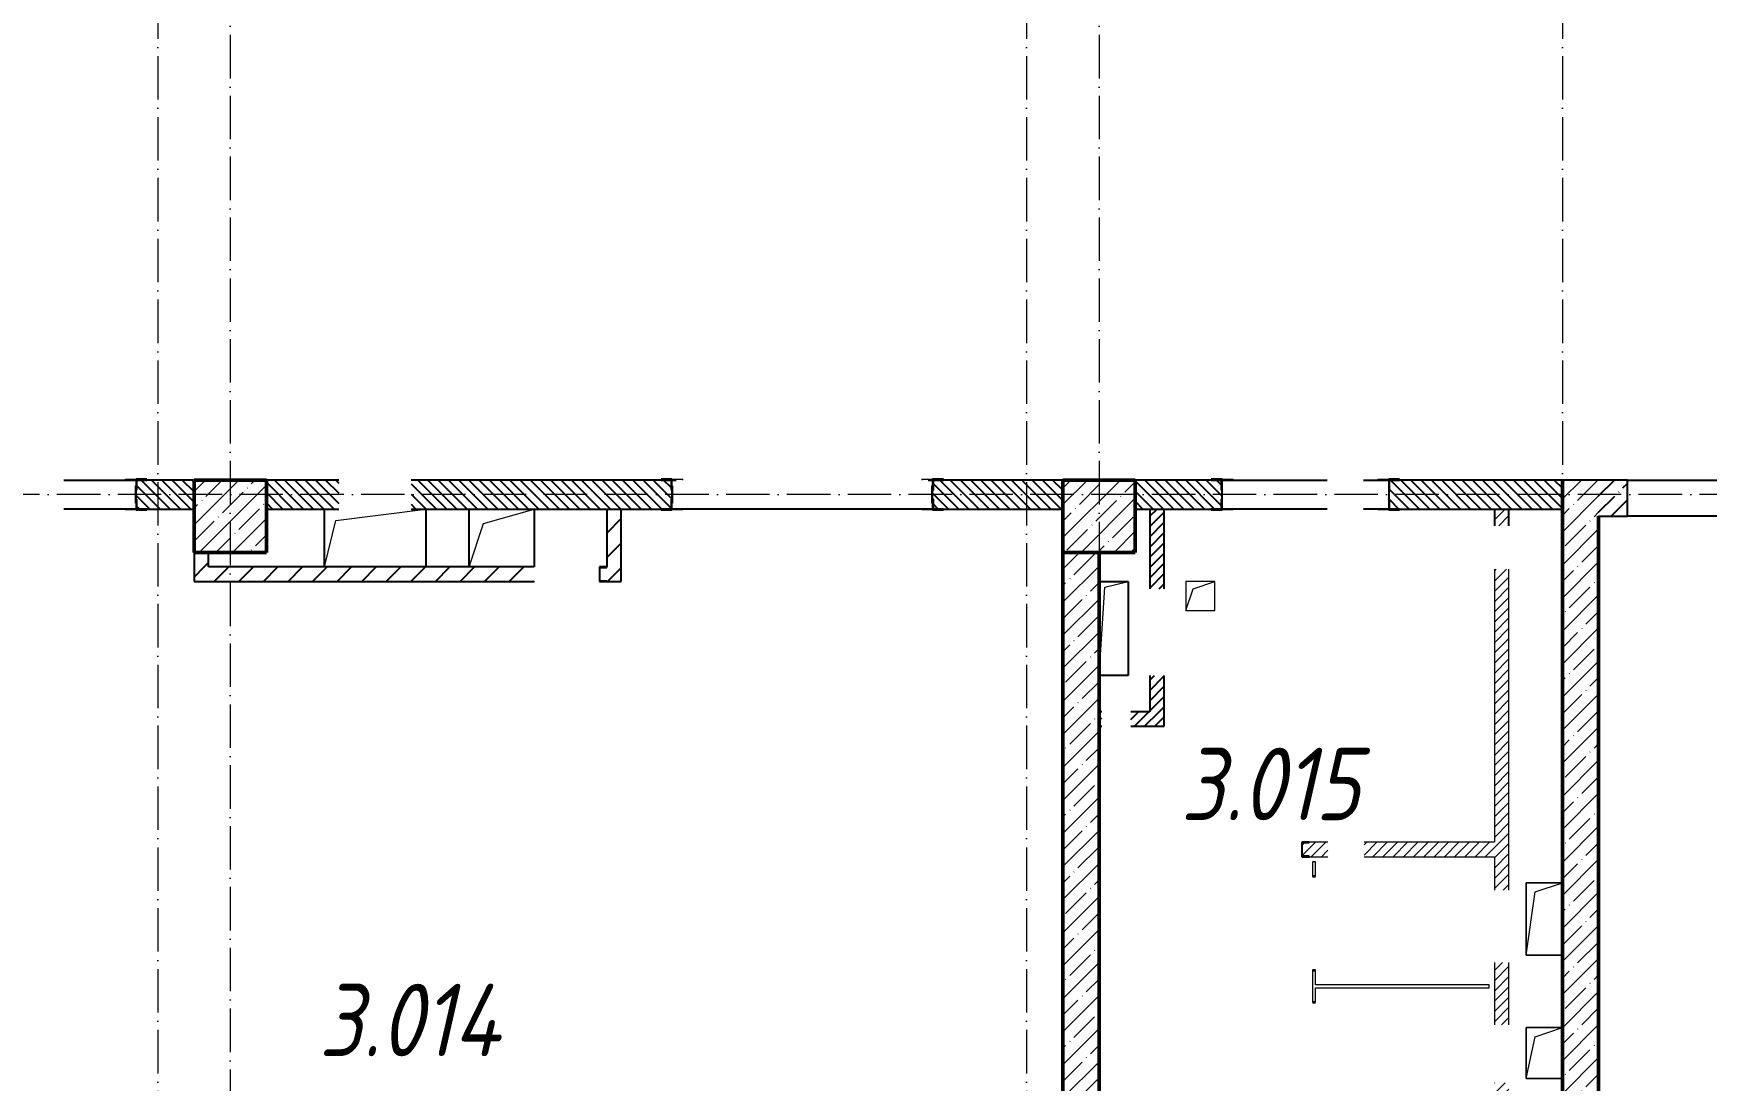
# Model space of a CAD drawing. Header units: millimetres. Extents: x -135211 to 49383, y -8033 to 228499.
# Drawn here: x -73801 to -62247, y 186968 to 194196 of the extents above; entities that cross this region are included whole.
import ezdxf

# ---------------------------------------------------------------- set-up
doc = ezdxf.new("R2010")
doc.units = ezdxf.units.MM
doc.linetypes.add('50_200_ШТРИХ_1Т_ш5_п1_п1_', pattern=[700, 500, -100, 0, -100])
doc.layers.add('A-DOOR-____-OTLN-1', color=7, linetype='Continuous', lineweight=9, true_color=0xffffff)
for name, color, linetype, lineweight in [('A-DOOR-OPNG-MCUT', 7, 'Continuous', 35), ('A-FLOR-____-OTLN', 7, 'Continuous', 9), ('A-GENM-____-MCUT', 7, 'Continuous', 25), ('A-GENM-____-OTLN', 7, 'Continuous', 9), ('A-GENM-____-OTLN-1', 7, 'Continuous', 25), ('A-WALL-____-MCUT-2', 7, 'Continuous', 50), ('A-WALL-____-PATT-1', 7, 'Continuous', 9), ('A-WALL-FNSH-MCUT-1', 7, 'Continuous', 9), ('S-COLS-____-MCUT', 7, 'Continuous', 50), ('S-COLS-____-OTLN', 7, 'Continuous', 9), ('S-GRID-____-OTLN-1', 7, '50_200_ШТРИХ_1Т_ш5_п1_п1_', 9), ('Марки помещений', 7, 'Continuous', 9)]:
    doc.layers.add(name, color=color, linetype=linetype, lineweight=lineweight)
doc.styles.add('ISOCPEUR_I_2', font='isocpeui.ttf', dxfattribs={"width": 0.85, "height": 2.3})
pattern_1 = [(45, (-129942.25, 127932.03), (-114.04925, 114.04925), []), (45, (-129828.2, 127932.03), (-114.04925, 114.04925), [201.612, -40.322, 3.353, -36.97])]
pattern_2 = [(45, (-129942.255, 127932.027), (-35.35534, 35.35534), [])]
pattern_3 = [(45, (-129942.25, 127932.03), (-84.85281, 84.85281), [])]
pattern_4 = [(135, (-129942.255, 127932.027), (-35.35534, -35.35534), [])]

# ---------------------------------------------------------------- blocks, each defined once
blk = doc.blocks.new('BSC_Колонна _Прямоугольная - 500х500-V21-АР1_План отверстий 3 этажа в осях 1-64_Ю-ЯЯ')
at = {"layer": 'S-COLS-____-OTLN'}
h = blk.add_hatch(dxfattribs=at)
h.set_pattern_fill('FP_28', color=256, style=0, pattern_type=2)
h.set_pattern_definition([(45, (-63500, -62931.04), (-114.04925, 114.04925), []), (45, (-63385.95, -62931.04), (-114.04925, 114.04925), [201.613, -40.323, 3.353, -36.97])])
h.paths.add_polyline_path([(-250, -250), (250, -250), (250, 250), (-250, 250)], flags=0)
at = {"layer": 'S-COLS-____-MCUT'}
for p, q in [((250, 250), (-250, 250)), ((-250, 250), (-250, -250)), ((250, -250), (250, 250)), ((-250, -250), (250, -250))]:
    blk.add_line(p, q, dxfattribs=at)
blk = doc.blocks.new('BSC_Колонна _Прямоугольная - 500х500-V63-АР1_План отверстий 3 этажа в осях 1-64_Ю-ЯЯ')
at = {"layer": 'S-COLS-____-OTLN'}
h = blk.add_hatch(dxfattribs=at)
h.set_pattern_fill('FP_71', color=256, style=0, pattern_type=2)
h.set_pattern_definition([(45, (-57500, -62931.04), (-114.04925, 114.04925), []), (45, (-57385.95, -62931.04), (-114.04925, 114.04925), [201.613, -40.323, 3.353, -36.97])])
h.paths.add_polyline_path([(-250, -250), (250, -250), (250, 250), (-250, 250)], flags=0)
at = {"layer": 'S-COLS-____-MCUT'}
for p, q in [((250, 250), (-250, 250)), ((-250, 250), (-250, -250)), ((250, -250), (250, 250)), ((-250, -250), (250, -250))]:
    blk.add_line(p, q, dxfattribs=at)
blk = doc.blocks.new('DOR_ДУ_распашная__1Ст_Прямоугольная_ШЕР - Вн_650х2100h_Кабинки С_у-18405741-АР1_План отверстий 3 этажа в осях 1-64_Ю-ЯЯ')
at = {"layer": 'A-DOOR-OPNG-MCUT'}
for p, q in [((-325, -10), (-325, 10)), ((325, 10), (325, -10))]:
    blk.add_line(p, q, dxfattribs=at)
blk = doc.blocks.new('154_Стойка_СКБ_Уголок - СМ-2180_200-28268025-АР1_План отверстий 3 этажа в осях 1-64_Ю-ЯЯ')
at = {"layer": 'A-GENM-____-MCUT'}
for p, q in [((125, 156), (125, 81)), ((200, 156), (125, 156)), ((131, 81), (131, 150)), ((131, 150), (200, 150)), ((200, 150), (200, 156)), ((125, 81), (131, 81)), ((131, 19), (125, 19)), ((125, 19), (125, -56)), ((131, -50), (131, 19)), ((125, -56), (200, -56)), ((200, -50), (131, -50)), ((200, -56), (200, -50))]:
    blk.add_line(p, q, dxfattribs=at)
blk = doc.blocks.new('Стойка_Влож_Уголок_Опорный - Уголок-28213941-АР1_План отверстий 3 этажа в осях 1-64_Ю-ЯЯ')
at = {"layer": 'A-GENM-____-OTLN'}
for p, q in [((-212, -6), (-212, 0)), ((0, 0), (0, -6)), ((-212, -75), (-212, -6)), ((-212, -6), (-206, -6)), ((-212, -75), (-206, -75)), ((-6, -6), (0, -6)), ((-6, -75), (0, -75)), ((0, -6), (0, -75))]:
    blk.add_line(p, q, dxfattribs=at)
blk = doc.blocks.new('154_Стойка_СКБ_Уголок - СМ-2480_200-28346303-АР1_План отверстий 3 этажа в осях 1-64_Ю-ЯЯ')
at = {"layer": 'A-GENM-____-MCUT'}
for p, q in [((125, 156), (125, 81)), ((200, 156), (125, 156)), ((131, 81), (131, 150)), ((131, 150), (200, 150)), ((200, 150), (200, 156)), ((125, 81), (131, 81)), ((131, 19), (125, 19)), ((125, 19), (125, -56)), ((131, -50), (131, 19)), ((125, -56), (200, -56)), ((200, -50), (131, -50)), ((200, -56), (200, -50))]:
    blk.add_line(p, q, dxfattribs=at)
blk = doc.blocks.new('Стойка_Влож_Полоса боковая - Полоса-V164-АР1_План отверстий 3 этажа в осях 1-64_Ю-ЯЯ')
at = {"layer": 'A-GENM-____-OTLN'}
for p, q in [((-5, 60), (0, 60)), ((-5, -60), (-5, 60)), ((0, 31), (0, -31)), ((0, -60), (-5, -60))]:
    blk.add_line(p, q, dxfattribs=at)
blk = doc.blocks.new('154_Фахверк_СКБ_Швеллер - Тип_100_3960-28331862-АР1_План отверстий 3 этажа в осях 1-64_Ю-ЯЯ')
at = {"layer": 'A-GENM-____-MCUT'}
for p, q in [((175, 50), (125, 50)), ((125, 50), (125, -50)), ((128, 47), (175, 47)), ((128, -47), (128, 47)), ((175, 47), (175, 50)), ((125, -50), (175, -50)), ((175, -47), (128, -47)), ((175, -50), (175, -47))]:
    blk.add_line(p, q, dxfattribs=at)
blk = doc.blocks.new('AR_Отверстие прямоугольное _в плите_ - AR_Отверстие прямоугольное _в плите_-30459243-АР1_План отверстий 3 этажа в осях 1-64_Ю-ЯЯ')
at = {"layer": 'A-GENM-____-OTLN'}
for p, q in [((125, 175), (-125, 175)), ((-125, 175), (-125, -175)), ((-63, 112), (125, 175)), ((-125, -175), (-63, 112)), ((-125, -175), (125, -175))]:
    blk.add_line(p, q, dxfattribs=at)
blk = doc.blocks.new('AR_Отверстие прямоугольное _в плите_ - AR_Отверстие прямоугольное _в плите_-30459207-АР1_План отверстий 3 этажа в осях 1-64_Ю-ЯЯ')
at = {"layer": 'A-GENM-____-OTLN'}
for p, q in [((100, 100), (-100, 100)), ((-100, 100), (-100, -100)), ((-100, -100), (-50, 50)), ((-50, 50), (100, 100)), ((100, -100), (100, 100)), ((-100, -100), (100, -100))]:
    blk.add_line(p, q, dxfattribs=at)
blk = doc.blocks.new('AR_Отверстие прямоугольное _в плите_ - AR_Отверстие прямоугольное _в плите_-30459229-АР1_План отверстий 3 этажа в осях 1-64_Ю-ЯЯ')
at = {"layer": 'A-GENM-____-OTLN'}
for p, q in [((125, 250), (-125, 250)), ((-125, 250), (-125, -250)), ((-63, 188), (125, 250)), ((-125, -250), (-63, 188)), ((-125, -250), (125, -250))]:
    blk.add_line(p, q, dxfattribs=at)
blk = doc.blocks.new('AR_Отверстие прямоугольное _в плите_ - AR_Отверстие прямоугольное _в плите_-30459250-АР1_План отверстий 3 этажа в осях 1-64_Ю-ЯЯ')
at = {"layer": 'A-GENM-____-OTLN'}
for p, q in [((100, 325), (-100, 325)), ((-100, -325), (-60, 285)), ((-60, 285), (100, 325)), ((100, -325), (100, 325)), ((-100, -325), (100, -325))]:
    blk.add_line(p, q, dxfattribs=at)
blk = doc.blocks.new('AR_Отверстие прямоугольное _в плите_ - AR_Отверстие прямоугольное _в плите_-V188-АР1_План отверстий 3 этажа в осях 1-64_Ю-ЯЯ')
at = {"layer": 'A-GENM-____-OTLN'}
for p, q in [((-350, 200), (-350, -200)), ((-350, -200), (-270, 120)), ((-270, 120), (350, 200)), ((350, -200), (350, 200))]:
    blk.add_line(p, q, dxfattribs=at)
blk = doc.blocks.new('AR_Отверстие прямоугольное _в плите_ - AR_Отверстие прямоугольное _в плите_-30552855-АР1_План отверстий 3 этажа в осях 1-64_Ю-ЯЯ')
at = {"layer": 'A-GENM-____-OTLN'}
for p, q in [((-225, 200), (-225, -200)), ((-125, 100), (225, 200)), ((225, -200), (225, 200)), ((-225, -200), (-125, 100))]:
    blk.add_line(p, q, dxfattribs=at)
blk = doc.blocks.new('154_Фахверк_СКБ_Швеллер - Тип_100_3960_зеркало-36793856-АР1_План отверстий 3 этажа в осях 1-64_Ю-ЯЯ')
at = {"layer": 'A-GENM-____-MCUT'}
for p, q in [((175, 50), (125, 50)), ((125, 50), (125, -50)), ((128, 47), (175, 47)), ((128, -47), (128, 47)), ((175, 47), (175, 50)), ((125, -50), (175, -50)), ((175, -47), (128, -47)), ((175, -50), (175, -47))]:
    blk.add_line(p, q, dxfattribs=at)

msp = doc.modelspace()

# ---------------------------------------------------------------- hatches: boundary and pattern name
h = msp.add_hatch()
h.set_pattern_fill('FP_9', color=256, style=0, pattern_type=2)
h.set_pattern_definition(pattern_4)
h.paths.add_polyline_path([(-73086.3, 190913.1), (-72692.3, 190913.1), (-72692.3, 191113.1), (-73086.3, 191113.1), (-73086.3, 191044.1), (-73092.3, 191044.1), (-73092.3, 190982.1), (-73086.3, 190982.1), (-73086.3, 190953.1)], flags=0)
h.paths.add_polyline_path([(-75164.9, 190913.1), (-74798.3, 190913.1), (-74798.3, 190982.1), (-74792.3, 190982.1), (-74792.3, 191044.1), (-74798.3, 191044.1), (-74798.3, 191113.1), (-75192.3, 191113.1), (-75192.3, 190913.1)], flags=0)
h = msp.add_hatch()
h.set_pattern_fill('FP_9', color=256, style=0, pattern_type=2)
h.set_pattern_definition(pattern_4)
h.paths.add_polyline_path([(-67586.3, 190913.1), (-66692.3, 190913.1), (-66692.3, 191113.1), (-67586.3, 191113.1), (-67586.3, 191044.1), (-67592.3, 191044.1), (-67592.3, 190982.1), (-67586.3, 190982.1), (-67586.3, 190914.4)], flags=0)
h.paths.add_polyline_path([(-72192.3, 190913.1), (-71692.3, 190913.1), (-71692.3, 191113.1), (-72192.3, 191113.1)], flags=0)
h.paths.add_polyline_path([(-69398.3, 190913.1), (-69398.3, 190982.1), (-69392.3, 190982.1), (-69392.3, 191044.1), (-69398.3, 191044.1), (-69398.3, 191113.1), (-71192.3, 191113.1), (-71192.3, 190913.1), (-69467.3, 190913.1)], flags=0)
h = msp.add_hatch()
h.set_pattern_fill('FP_9', color=256, style=0, pattern_type=2)
h.set_pattern_definition(pattern_4)
h.paths.add_polyline_path([(-63242.3, 190913.1), (-63242.3, 191113.1), (-64436.3, 191113.1), (-64436.3, 191044.1), (-64442.3, 191044.1), (-64442.3, 190982.1), (-64436.3, 190982.1), (-64436.3, 190913.1), (-64236.3, 190913.1)], flags=0)
h.paths.add_polyline_path([(-66192.3, 190913.1), (-65598.3, 190913.1), (-65598.3, 190982.1), (-65592.3, 190982.1), (-65592.3, 191044.1), (-65598.3, 191044.1), (-65598.3, 191113.1), (-66192.3, 191113.1)], flags=0)
h = msp.add_hatch()
h.set_pattern_fill('FP_12', color=256, style=0, pattern_type=2)
h.set_pattern_definition(pattern_1)
h.paths.add_polyline_path([(-60692.3, 190863.1), (-60692.3, 191113.1), (-61192.3, 191113.1), (-61192.3, 190863.1)], flags=0)
h.paths.add_polyline_path([(-62792.3, 190863.1), (-62792.6, 191113.1), (-62992.3, 191113.1), (-62992.3, 190863.1), (-62792.6, 190863.1)], flags=0)
h = msp.add_hatch()
h.set_pattern_fill('FP_7', color=256, style=0, pattern_type=2)
h.set_pattern_definition(pattern_3)
h.paths.add_polyline_path([(-69842.3, 190513.1), (-69742.3, 190513.1), (-69742.3, 190913.1), (-69842.3, 190913.1)], flags=0)
h = msp.add_hatch()
h.set_pattern_fill('FP_8', color=256, style=0, pattern_type=2)
h.set_pattern_definition(pattern_2)
h.paths.add_polyline_path([(-66092.3, 189513.1), (-65992.3, 189513.1), (-65992.3, 189763.1), (-66092.3, 189763.1)], flags=0)
h.paths.add_polyline_path([(-65992.3, 190363.1), (-65992.3, 190913.1), (-66092.3, 190913.1), (-66092.3, 190363.1)], flags=0)
h = msp.add_hatch()
h.set_pattern_fill('FP_7', color=256, style=0, pattern_type=2)
h.set_pattern_definition(pattern_3)
h.paths.add_polyline_path([(-72592.3, 190513.1), (-72592.3, 190613.1), (-72692.3, 190613.1), (-72692.3, 190513.1)], flags=0)
h = msp.add_hatch()
h.set_pattern_fill('FP_7', color=256, style=0, pattern_type=2)
h.set_pattern_definition(pattern_3)
h.paths.add_polyline_path([(-70342.3, 190413.1), (-70342.3, 190513.1), (-72692.3, 190513.1), (-72692.3, 190413.1), (-71630, 190413.1)], flags=0)
h.paths.add_polyline_path([(-69742.3, 190413.1), (-69742.3, 190513.1), (-69842.3, 190513.1), (-69842.3, 190510.1), (-69889.3, 190510.1), (-69889.3, 190416.1), (-69842.3, 190416.1), (-69842.3, 190413.1)], flags=0)
h = msp.add_hatch()
h.set_pattern_fill('FP_8', color=256, style=0, pattern_type=2)
h.set_pattern_definition(pattern_2)
h.paths.add_polyline_path([(-65992.3, 189413.1), (-65992.3, 189513.1), (-66222.3, 189513.1), (-66222.3, 189413.1)], flags=0)
h.paths.add_polyline_path([(-66442.3, 189413.1), (-66422.3, 189413.1), (-66422.3, 189513.1), (-66442.3, 189513.1)], flags=0)
at = {"layer": 'A-WALL-____-PATT-1'}
h = msp.add_hatch(dxfattribs=at)
h.set_pattern_fill('FP_12', color=256, style=0, pattern_type=2)
h.set_pattern_definition(pattern_1)
h.paths.add_polyline_path([(-63242.3, 183613.1), (-62992.3, 183613.1), (-62992.3, 191113.1), (-63242.3, 191113.1), (-63242.3, 185155.5)], flags=0)
h = msp.add_hatch(dxfattribs=at)
h.set_pattern_fill('FP_8', color=256, style=0, pattern_type=2)
h.set_pattern_definition(pattern_2)
h.paths.add_polyline_path([(-63712.3, 183363.1), (-63612.3, 183363.1), (-63612.3, 183463.1), (-63712.3, 183463.1)], flags=0)
h.paths.add_polyline_path([(-63620, 183763.1), (-63612.3, 183763.1), (-63612.3, 185913.1), (-63615.3, 185913.1), (-63615.3, 185960.1), (-63709.3, 185960.1), (-63709.3, 185913.1), (-63712.3, 185913.1), (-63712.3, 183763.1)], flags=0)
h.paths.add_polyline_path([(-63615.3, 185963.1), (-63612.3, 185963.1), (-63612.3, 186953.1), (-63712.3, 186953.1), (-63712.3, 185963.1), (-63662.7, 185963.1)], flags=0)
h.paths.add_polyline_path([(-63689.7, 187353.1), (-63612.3, 187353.1), (-63612.3, 187783.1), (-63712.3, 187783.1), (-63712.3, 187353.1)], flags=0)
h.paths.add_polyline_path([(-63612.3, 188283.1), (-63612.3, 190498.1), (-63712.3, 190498.1), (-63712.3, 188283.1), (-63707.8, 188283.1)], flags=0)
h.paths.add_polyline_path([(-63612.3, 190798.1), (-63612.3, 190913.1), (-63712.3, 190913.1), (-63712.3, 190798.1), (-63617, 190798.1)], flags=0)
h = msp.add_hatch(dxfattribs=at)
h.set_pattern_fill('FP_12', color=256, style=0, pattern_type=2)
h.set_pattern_definition(pattern_1)
h.paths.add_polyline_path([(-66442.3, 183613.1), (-66442.3, 190613.1), (-66692.3, 190613.1), (-66692.3, 183613.1)], flags=0)
h = msp.add_hatch(dxfattribs=at)
h.set_pattern_fill('FP_8', color=256, style=0, pattern_type=2)
h.set_pattern_definition(pattern_2)
h.paths.add_polyline_path([(-64992.3, 188513.1), (-64862.3, 188513.1), (-64862.3, 188613.1), (-64992.3, 188613.1), (-64992.3, 188610.1), (-65039.3, 188610.1), (-65039.3, 188516.1), (-64992.3, 188516.1)], flags=0)
h.paths.add_polyline_path([(-64612.3, 188513.1), (-63712.3, 188513.1), (-63712.3, 188613.1), (-64612.3, 188613.1)], flags=0)

# ---------------------------------------------------------------- linework, layer by layer
for p, q in [((-73592.3, 191113.1), (-73092.3, 191113.1)), ((-72692.3, 191113.1), (-73017.3, 191113.1)), ((-71692.3, 191113.1), (-72192.3, 191113.1)), ((-69467.3, 191113.1), (-71192.3, 191113.1)), ((-69392.3, 191113.1), (-69362.3, 191113.1)), ((-67622.3, 191113.1), (-67592.3, 191113.1)), ((-66692.3, 191113.1), (-67517.3, 191113.1)), ((-65667.3, 191113.1), (-66192.3, 191113.1)), ((-65592.3, 191113.1), (-64867.3, 191113.1)), ((-64617.3, 191113.1), (-64442.3, 191113.1)), ((-63242.3, 191113.1), (-64367.3, 191113.1)), ((-63242.3, 190913.1), (-63242.3, 191113.1)), ((-62792.3, 191113.1), (-63242.3, 191113.1)), ((-62792.3, 190863.1), (-62792.3, 191113.1)), ((-62792.3, 191113.1), (-61192.3, 191113.1)), ((-65592.3, 190982.1), (-65592.3, 191044.1)), ((-64442.3, 191044.1), (-64442.3, 190982.1)), ((-73092.3, 190913.1), (-73592.3, 190913.1)), ((-73017.3, 190913.1), (-72692.3, 190913.1)), ((-72192.3, 190913.1), (-71692.3, 190913.1)), ((-71792.3, 190513.1), (-71792.3, 190913.1)), ((-71192.3, 190913.1), (-69467.3, 190913.1)), ((-71092.3, 190913.1), (-71092.3, 190513.1)), ((-70792.3, 190513.1), (-70792.3, 190913.1)), ((-70342.3, 190913.1), (-70342.3, 190513.1)), ((-69842.3, 190913.1), (-69842.3, 190513.1)), ((-69742.3, 190413.1), (-69742.3, 190913.1)), ((-67592.3, 190913.1), (-69392.3, 190913.1)), ((-67517.3, 190913.1), (-66692.3, 190913.1)), ((-66192.3, 190913.1), (-65667.3, 190913.1)), ((-66092.3, 190913.1), (-66092.3, 190363.1)), ((-65992.3, 190363.1), (-65992.3, 190913.1)), ((-64867.3, 190913.1), (-65592.3, 190913.1)), ((-64442.3, 190913.1), (-64617.3, 190913.1)), ((-64367.3, 190913.1), (-63242.3, 190913.1)), ((-63712.3, 190913.1), (-63712.3, 190798.1)), ((-63612.3, 190798.1), (-63612.3, 190913.1)), ((-62992.3, 190863.1), (-62792.3, 190863.1)), ((-61192.3, 190863.1), (-62792.3, 190863.1)), ((-72692.3, 190613.1), (-72692.3, 190413.1)), ((-72592.3, 190513.1), (-72592.3, 190613.1)), ((-72692.3, 190413.1), (-70342.3, 190413.1)), ((-70342.3, 190513.1), (-72592.3, 190513.1)), ((-69842.3, 190413.1), (-69742.3, 190413.1)), ((-66442.3, 190413.1), (-66242.3, 190413.1)), ((-66242.3, 190413.1), (-66242.3, 189763.1)), ((-66242.3, 189763.1), (-66442.3, 189763.1)), ((-66092.3, 189763.1), (-66092.3, 189513.1)), ((-65992.3, 189413.1), (-65992.3, 189763.1)), ((-66422.3, 189513.1), (-66442.3, 189513.1)), ((-66442.3, 189513.1), (-66442.3, 189413.1)), ((-66092.3, 189513.1), (-66222.3, 189513.1)), ((-66442.3, 189413.1), (-66422.3, 189413.1)), ((-66222.3, 189413.1), (-65992.3, 189413.1))]:
    msp.add_line(p, q)
at = {"layer": 'A-FLOR-____-OTLN'}
for p, q in [((-63492.3, 188333.1), (-63242.3, 188333.1)), ((-63492.3, 187833.1), (-63492.3, 188333.1)), ((-63242.3, 187833.1), (-63492.3, 187833.1)), ((-63492.3, 187333.1), (-63242.3, 187333.1)), ((-63492.3, 186983.1), (-63492.3, 187333.1)), ((-63242.3, 186983.1), (-63492.3, 186983.1))]:
    msp.add_line(p, q, dxfattribs=at)
at = {"layer": 'A-WALL-____-MCUT-2'}
for p, q in [((-63242.3, 191113.1), (-63242.3, 183613.1)), ((-62992.3, 183613.1), (-62992.3, 190863.1)), ((-66692.3, 190613.1), (-66692.3, 183613.1)), ((-66442.3, 183613.1), (-66442.3, 190613.1))]:
    msp.add_line(p, q, dxfattribs=at)
at = {"layer": 'A-WALL-FNSH-MCUT-1'}
for p, q in [((-63712.3, 190498.1), (-63712.3, 188613.1)), ((-63612.3, 188283.1), (-63612.3, 190498.1)), ((-64862.3, 188613.1), (-64992.3, 188613.1)), ((-63712.3, 188613.1), (-64612.3, 188613.1)), ((-64992.3, 188513.1), (-64862.3, 188513.1)), ((-64947.3, 188478.1), (-64967.3, 188478.1)), ((-64967.3, 188478.1), (-64967.3, 188378.1)), ((-64947.3, 188378.1), (-64947.3, 188478.1)), ((-64612.3, 188513.1), (-63712.3, 188513.1)), ((-63712.3, 188513.1), (-63712.3, 188283.1)), ((-63712.3, 187783.1), (-63712.3, 187353.1)), ((-63612.3, 187353.1), (-63612.3, 187783.1)), ((-64967.3, 187728.1), (-64967.3, 187508.1)), ((-64947.3, 187628.1), (-64947.3, 187728.1)), ((-63747.3, 187628.1), (-64947.3, 187628.1)), ((-64947.3, 187608.1), (-63747.3, 187608.1)), ((-64947.3, 187508.1), (-64947.3, 187608.1)), ((-63747.3, 187608.1), (-63747.3, 187628.1))]:
    msp.add_line(p, q, dxfattribs=at)
at = {"layer": 'S-GRID-____-OTLN-1', "color": 251, "ltscale": 0.6, "true_color": 0x636466}
for p, q in [((-72942.3, 218824.9), (-72942.3, 180823.6)), ((-66942.3, 218824.9), (-66942.3, 180823.6)), ((-63242.3, 218824.9), (-63242.3, 180823.6)), ((-72442.3, 218551.5), (-72442.3, 180971.6)), ((-66442.3, 218551.5), (-66442.3, 180966.6)), ((-25867.8, 191013.1), (-134611, 191013.1))]:
    msp.add_line(p, q, dxfattribs=at)

# ---------------------------------------------------------------- block references
for name, p, rotation in [('Стойка_Влож_Уголок_Опорный - Уголок-28213941-АР1_План отверстий 3 этажа в осях 1-64_Ю-ЯЯ', (-73092.3, 190907.1), 269.9999999999996), ('154_Стойка_СКБ_Уголок - СМ-2480_200-28346303-АР1_План отверстий 3 этажа в осях 1-64_Ю-ЯЯ', (-69267.3, 191063.1), 180), ('Стойка_Влож_Уголок_Опорный - Уголок-28213941-АР1_План отверстий 3 этажа в осях 1-64_Ю-ЯЯ', (-69392.3, 191119.1), 89.99999999999962), ('Стойка_Влож_Уголок_Опорный - Уголок-28213941-АР1_План отверстий 3 этажа в осях 1-64_Ю-ЯЯ', (-67592.3, 190907.1), 269.9999999999996), ('154_Стойка_СКБ_Уголок - СМ-2180_200-28268025-АР1_План отверстий 3 этажа в осях 1-64_Ю-ЯЯ', (-65467.3, 191063.1), 180), ('Стойка_Влож_Уголок_Опорный - Уголок-28213941-АР1_План отверстий 3 этажа в осях 1-64_Ю-ЯЯ', (-65592.3, 191119.1), 89.99999999999955), ('Стойка_Влож_Уголок_Опорный - Уголок-28213941-АР1_План отверстий 3 этажа в осях 1-64_Ю-ЯЯ', (-64442.3, 190907.1), 269.9999999999995), ('Стойка_Влож_Полоса боковая - Полоса-V164-АР1_План отверстий 3 этажа в осях 1-64_Ю-ЯЯ', (-69392.3, 191013.1), 180)]:
    msp.add_blockref(name, p, dxfattribs=dict(rotation=rotation))
for name, p in [('154_Стойка_СКБ_Уголок - СМ-2480_200-28346303-АР1_План отверстий 3 этажа в осях 1-64_Ю-ЯЯ', (-73217.3, 190963.1)), ('BSC_Колонна _Прямоугольная - 500х500-V63-АР1_План отверстий 3 этажа в осях 1-64_Ю-ЯЯ', (-72442.3, 190863.1)), ('154_Стойка_СКБ_Уголок - СМ-2480_200-28346303-АР1_План отверстий 3 этажа в осях 1-64_Ю-ЯЯ', (-67717.3, 190963.1)), ('BSC_Колонна _Прямоугольная - 500х500-V21-АР1_План отверстий 3 этажа в осях 1-64_Ю-ЯЯ', (-66442.3, 190863.1)), ('154_Стойка_СКБ_Уголок - СМ-2180_200-28268025-АР1_План отверстий 3 этажа в осях 1-64_Ю-ЯЯ', (-64567.3, 190963.1)), ('Стойка_Влож_Полоса боковая - Полоса-V164-АР1_План отверстий 3 этажа в осях 1-64_Ю-ЯЯ', (-73092.3, 191013.1)), ('Стойка_Влож_Полоса боковая - Полоса-V164-АР1_План отверстий 3 этажа в осях 1-64_Ю-ЯЯ', (-67592.3, 191013.1)), ('AR_Отверстие прямоугольное _в плите_ - AR_Отверстие прямоугольное _в плите_-V188-АР1_План отверстий 3 этажа в осях 1-64_Ю-ЯЯ', (-71442.3, 190713.1)), ('AR_Отверстие прямоугольное _в плите_ - AR_Отверстие прямоугольное _в плите_-30552855-АР1_План отверстий 3 этажа в осях 1-64_Ю-ЯЯ', (-70567.3, 190713.1)), ('154_Фахверк_СКБ_Швеллер - Тип_100_3960_зеркало-36793856-АР1_План отверстий 3 этажа в осях 1-64_Ю-ЯЯ', (-70017.3, 190463.1)), ('AR_Отверстие прямоугольное _в плите_ - AR_Отверстие прямоугольное _в плите_-30459250-АР1_План отверстий 3 этажа в осях 1-64_Ю-ЯЯ', (-66342.3, 190088.1)), ('AR_Отверстие прямоугольное _в плите_ - AR_Отверстие прямоугольное _в плите_-30459207-АР1_План отверстий 3 этажа в осях 1-64_Ю-ЯЯ', (-65742.3, 190313.1))]:
    msp.add_blockref(name, p)
at = {"layer": 'A-DOOR-____-OTLN-1', "rotation": 270}
for p in [(-64957.3, 188053.1), (-64957.3, 187183.1)]:
    msp.add_blockref('DOR_ДУ_распашная__1Ст_Прямоугольная_ШЕР - Вн_650х2100h_Кабинки С_у-18405741-АР1_План отверстий 3 этажа в осях 1-64_Ю-ЯЯ', p, dxfattribs=at)
at = {"layer": 'A-GENM-____-OTLN'}
for name, p in [('AR_Отверстие прямоугольное _в плите_ - AR_Отверстие прямоугольное _в плите_-30459229-АР1_План отверстий 3 этажа в осях 1-64_Ю-ЯЯ', (-63367.3, 188083.1)), ('AR_Отверстие прямоугольное _в плите_ - AR_Отверстие прямоугольное _в плите_-30459243-АР1_План отверстий 3 этажа в осях 1-64_Ю-ЯЯ', (-63367.3, 187158.1))]:
    msp.add_blockref(name, p, dxfattribs=at)
at = {"layer": 'A-GENM-____-OTLN-1'}
msp.add_blockref('154_Фахверк_СКБ_Швеллер - Тип_100_3960-28331862-АР1_План отверстий 3 этажа в осях 1-64_Ю-ЯЯ', (-65167.3, 188563.1), dxfattribs=at)

# ---------------------------------------------------------------- texts
at = {"layer": 'Марки помещений', "char_height": 500, "attachment_point": 1, "style": 'ISOCPEUR_I_2'}
for s, insert, width in [('3.015', (-65878.8, 189265.1), 737.552), ('3.014', (-71830.3, 187635.7), 769.62)]:
    msp.add_mtext(s, dxfattribs=dict(at, insert=insert, width=width))

doc.saveas('drawing.dxf')
